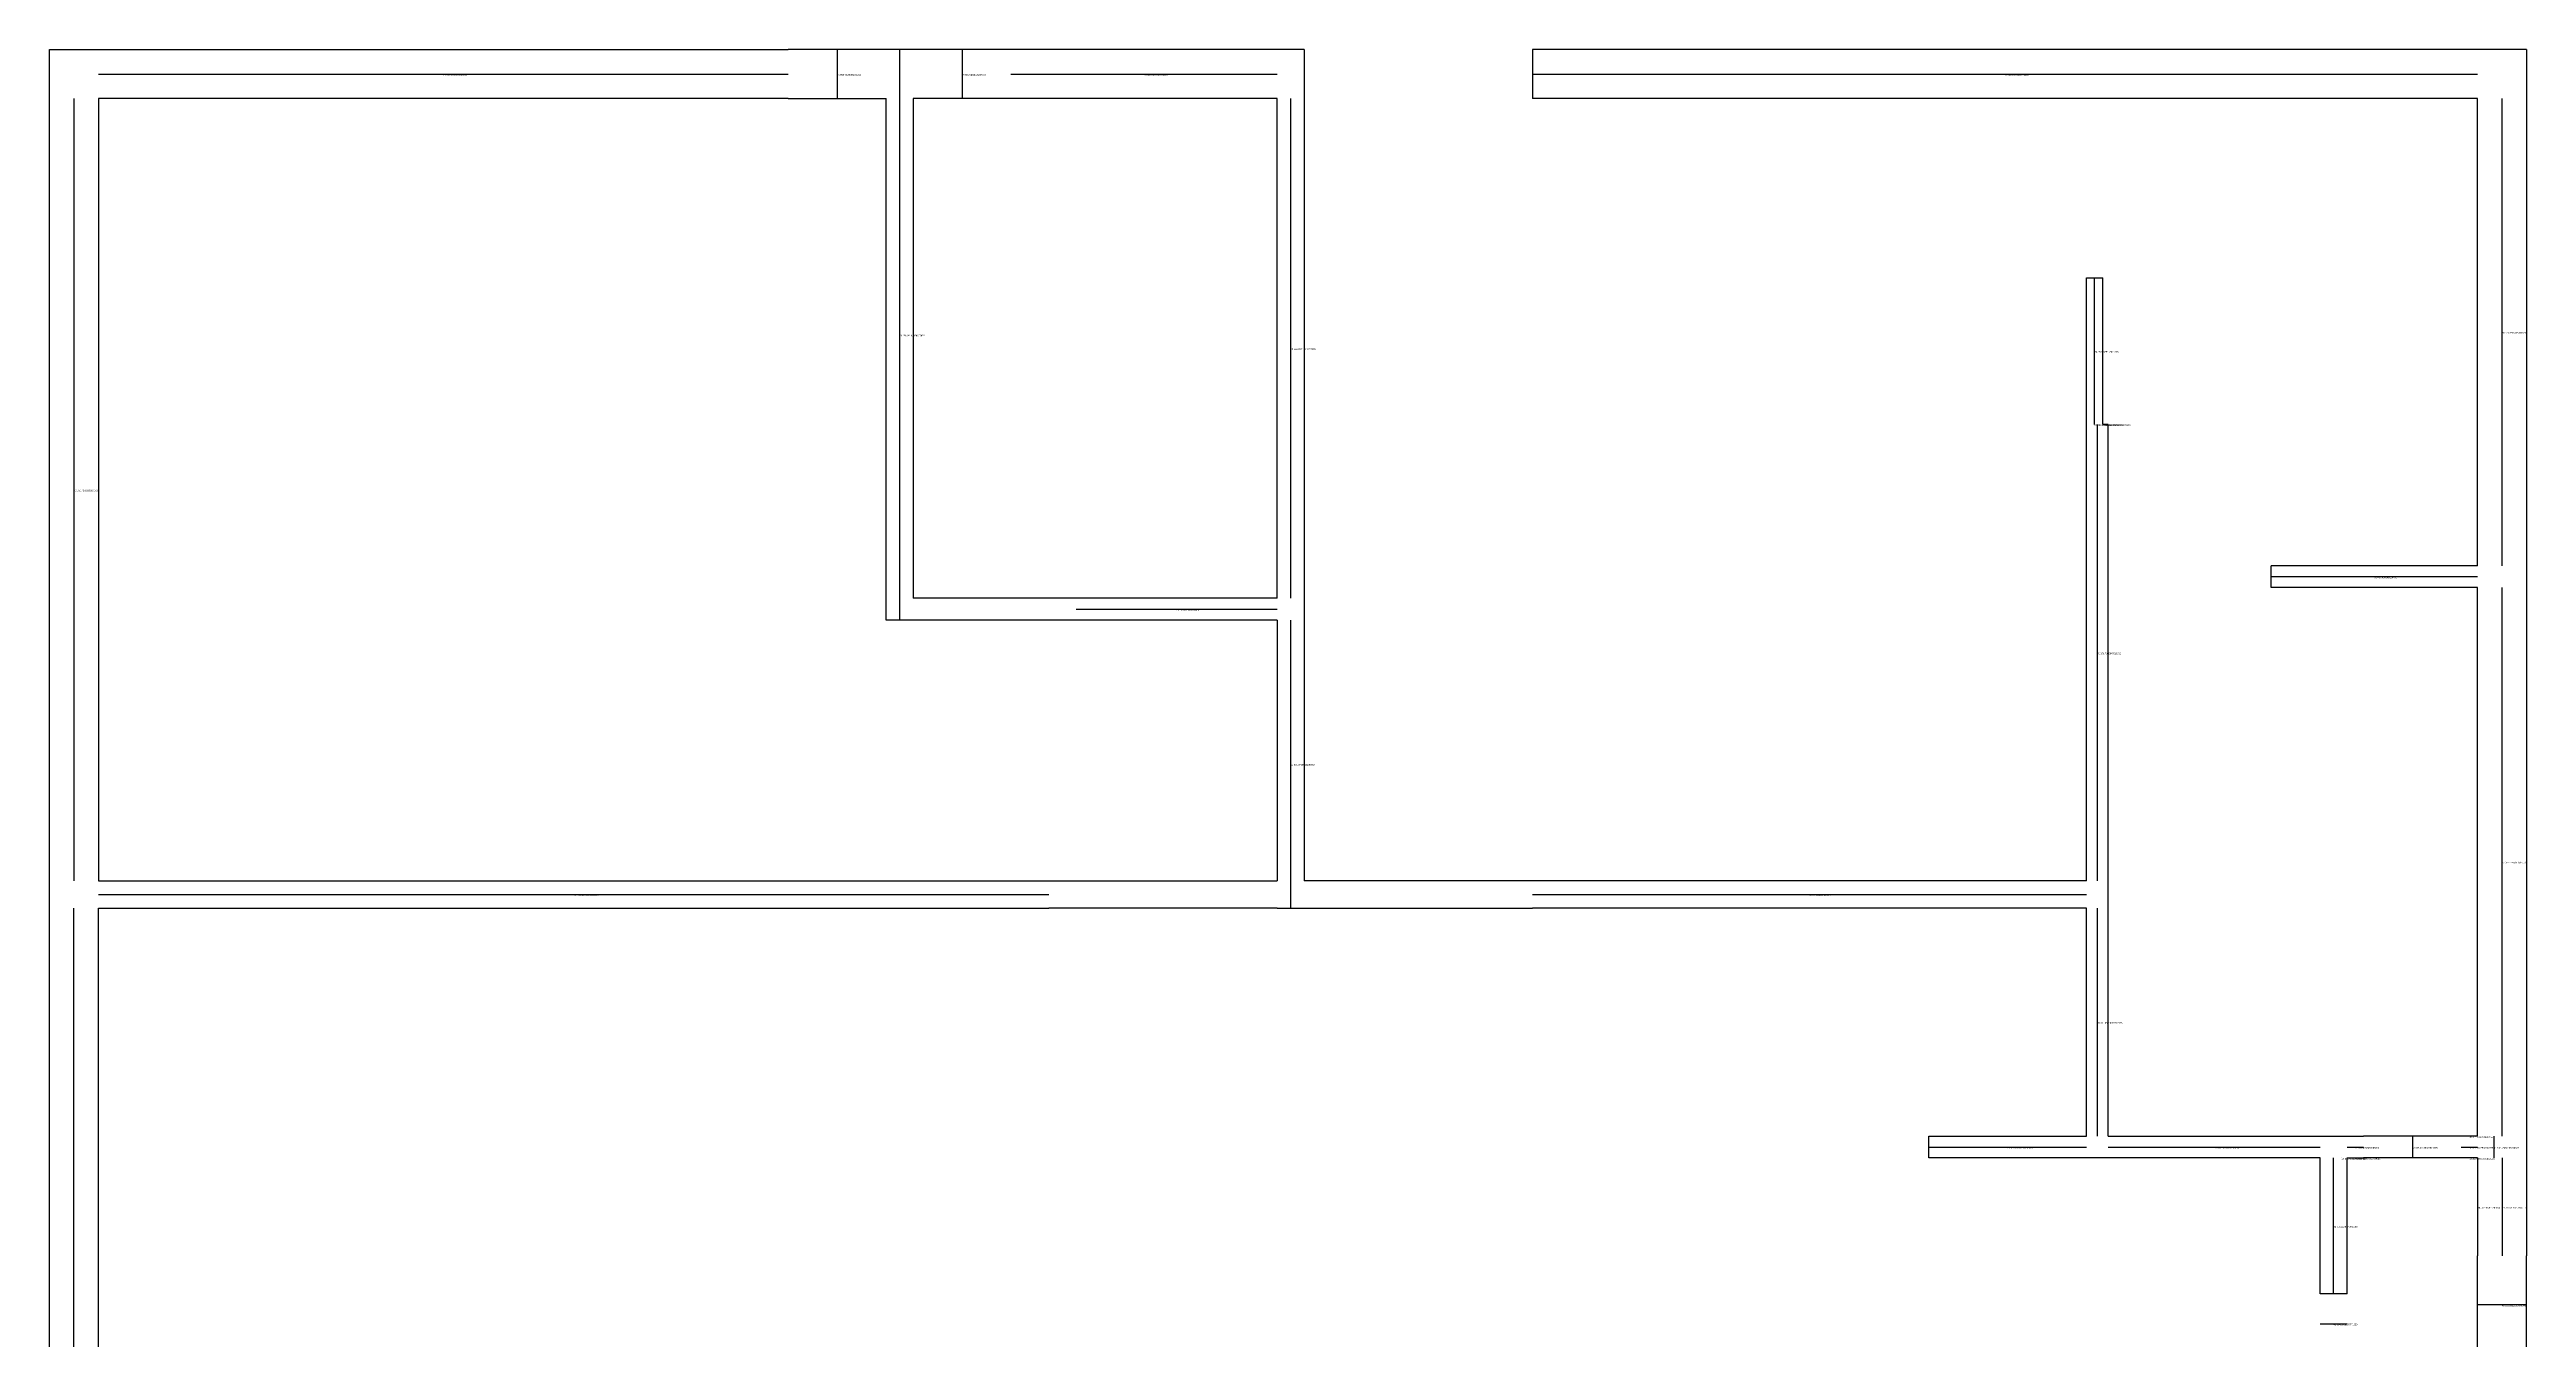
# Model space of a CAD drawing. Header units: metres. Extents: x 328 to 784, y 390 to 981.
# Drawn here: x 328 to 784, y 743.6 to 981 of the extents above; entities that cross this region are included whole.
import ezdxf

# ---------------------------------------------------------------- set-up
doc = ezdxf.new("R2010")
doc.units = ezdxf.units.M

msp = doc.modelspace()

# ---------------------------------------------------------------- linework, layer by layer
at = {"layer": 'centrelines'}
for p, q in [((473, 981), (473, 972)), ((484.5, 981), (484.5, 876)), ((496, 981), (496, 972)), ((337, 976.5), (464, 976.5)), ((505, 976.5), (554, 976.5)), ((601, 976.5), (775, 976.5)), ((332.5, 972), (332.5, 828)), ((556.5, 880), (556.5, 972)), ((779.5, 886), (779.5, 972)), ((704.5, 912), (704.5, 939)), ((704.5, 912), (704.5, 912)), ((705, 828), (705, 912)), ((705, 912), (705, 912)), ((706.5, 912), (706.5, 912)), ((737, 884), (775, 884)), ((779.5, 781), (779.5, 882)), ((517, 878), (554, 878)), ((556.5, 823), (556.5, 876)), ((337, 825.5), (512, 825.5)), ((601, 825.5), (703, 825.5)), ((332.5, 546), (332.5, 823)), ((705, 781), (705, 823)), ((763, 781), (763, 777)), ((773.5, 781), (773.5, 781)), ((778, 781), (778, 777)), ((674, 779), (703, 779)), ((707, 779), (746, 779)), ((748.5, 752), (748.5, 777)), ((750, 777), (750, 777)), ((751, 779), (754, 779)), ((752.5, 777), (752.5, 777)), ((772, 779), (775, 779)), ((773.5, 777), (773.5, 777)), ((779.5, 777), (779.5, 759)), ((775, 768), (775, 768)), ((775, 750), (784, 750)), ((746, 746.5), (751, 746.5))]:
    msp.add_line(p, q, dxfattribs=at)
at = {"layer": 'wall'}
for p, q in [((328, 537), (328, 981)), ((328, 981), (464, 981)), ((482, 981), (464, 981)), ((487, 981), (482, 981)), ((505, 981), (487, 981)), ((559, 981), (505, 981)), ((559, 981), (559, 828)), ((784, 981), (601, 981)), ((601, 981), (601, 972)), ((784, 981), (784, 759)), ((464, 972), (337, 972)), ((337, 972), (337, 828)), ((464, 972), (482, 972)), ((482, 876), (482, 972)), ((505, 972), (487, 972)), ((487, 972), (487, 880)), ((554, 972), (505, 972)), ((554, 880), (554, 972)), ((775, 972), (601, 972)), ((775, 886), (775, 972)), ((703, 912), (703, 939)), ((703, 939), (706, 939)), ((706, 912), (706, 939)), ((703, 828), (703, 912)), ((707, 912), (706, 912)), ((707, 781), (707, 912)), ((737, 882), (737, 886)), ((775, 886), (737, 886)), ((775, 882), (737, 882)), ((775, 781), (775, 882)), ((487, 876), (482, 876)), ((517, 880), (487, 880)), ((517, 876), (487, 876)), ((554, 880), (517, 880)), ((554, 876), (517, 876)), ((554, 876), (554, 828)), ((337, 828), (512, 828)), ((512, 828), (554, 828)), ((601, 828), (559, 828)), ((703, 828), (601, 828)), ((337, 546), (337, 823)), ((337, 823), (512, 823)), ((554, 823), (512, 823)), ((554, 823), (559, 823)), ((559, 823), (601, 823)), ((703, 823), (601, 823)), ((703, 781), (703, 823)), ((674, 777), (674, 781)), ((674, 781), (703, 781)), ((707, 781), (754, 781)), ((772, 781), (754, 781)), ((775, 781), (772, 781)), ((746, 777), (674, 777)), ((746, 752), (746, 777)), ((751, 752), (751, 777)), ((751, 777), (754, 777)), ((772, 777), (754, 777)), ((775, 777), (772, 777)), ((775, 777), (775, 759)), ((775, 741), (775, 759)), ((784, 741), (784, 759)), ((751, 752), (746, 752))]:
    msp.add_line(p, q, dxfattribs=at)

# ---------------------------------------------------------------- texts
at = {"layer": 'centrelines', "char_height": 0.3, "attachment_point": 1}
for s, insert in [('77 567.4032266346022', (400.5, 976.5)), ('76 559.9028065490252', (473, 976.5)), ('75 551.9694048247657', (496, 976.5)), ('74 540.2219388521486', (529.5, 976.5)), ('73 526.2056640071442', (688, 976.5)), ('71 466.90143588627876', (484.5, 928.5)), ('65 446.08211513372686', (556.5, 926)), ('66 447.77010034402747', (779.5, 929)), ('68 462.5685418821278', (704.5, 925.5)), ('67 462.5685418821278', (704.5, 912)), ('69 462.59933702355715', (705, 912)), ('70 462.69495203823533', (706.5, 912)), ('72 510.7171836567161', (332.5, 900)), ('63 437.938389129735', (756, 884)), ('64 444.8364614189884', (535.5, 878)), ('60 378.7975647511932', (705, 870)), ('61 391.4738915245372', (556.5, 849.5)), ('57 346.44606119943137', (779.5, 831.5)), ('62 409.58566372636767', (424.5, 825.5)), ('59 375.2056640071441', (652, 825.5)), ('47 331.95219933713776', (705, 802)), ('56 344.70565010234316', (773.5, 781)), ('45 328.70566400714415', (688.5, 779)), ('46 330.13997439183476', (726.5, 779)), ('49 334.9242871808704', (750, 777)), ('51 337.0958055968603', (752.5, 779)), ('50 335.48357861749054', (752.5, 777)), ('52 338.02446022619415', (763, 779)), ('55 342.3648500202966', (773.5, 779)), ('53 340.86997506442526', (773.5, 777)), ('54 342.18088196378346', (778, 779)), ('48 332.695972285995', (775, 768)), ('44 325.5116343608717', (779.5, 768)), ('42 310.2338197492766', (748.5, 764.5)), ('43 315.55222399955665', (779.5, 750)), ('41 304.3050397771359', (748.5, 746.5))]:
    msp.add_mtext(s, dxfattribs=dict(at, insert=insert))

doc.saveas('drawing.dxf')
